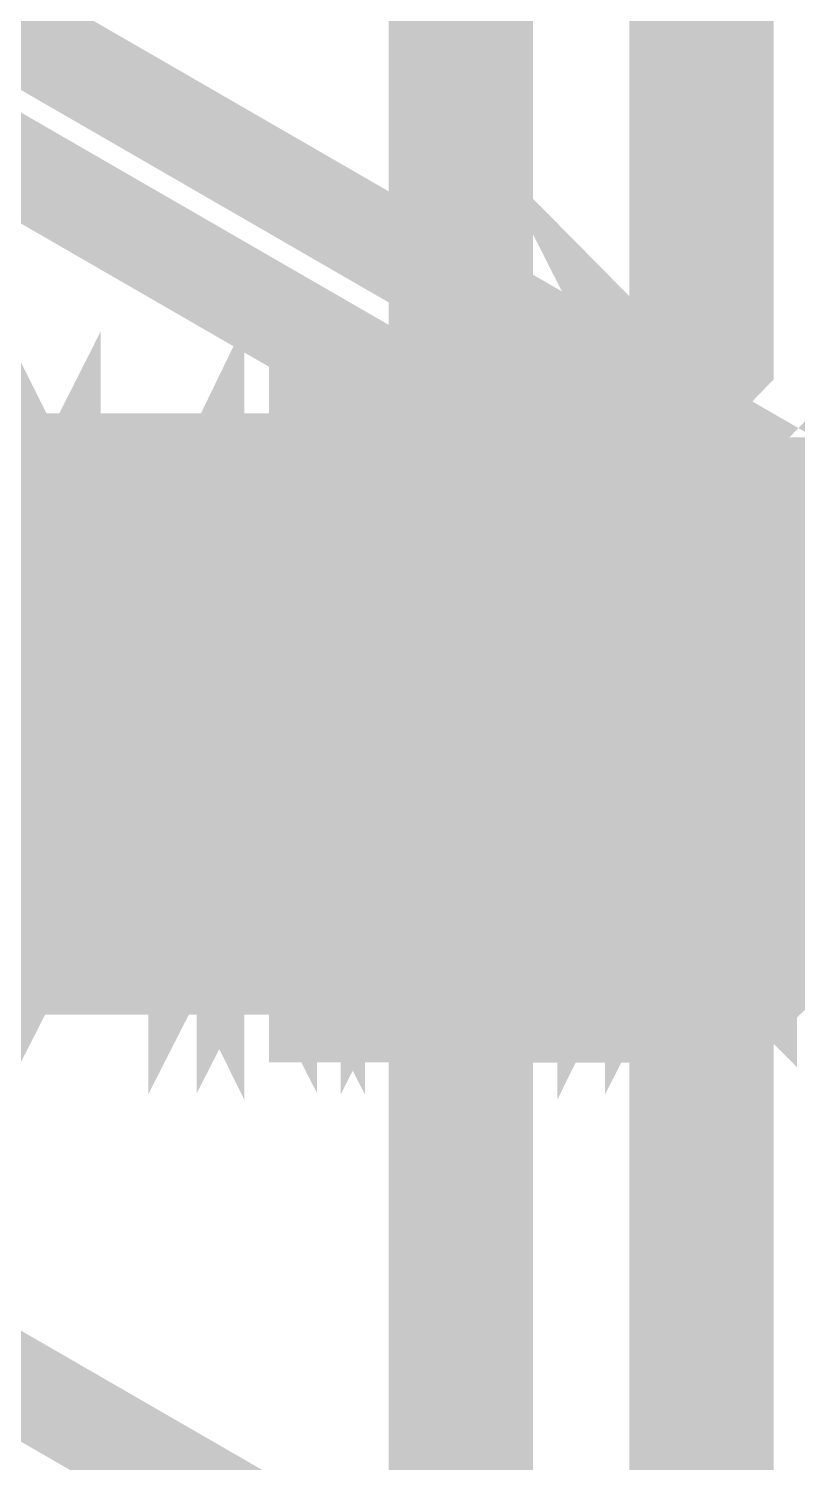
# Model space of a CAD drawing. Extents: x 0.1 to 11.6, y 0.3 to 16.2.
# Drawn here: x 7.45 to 7.5033, y 9.379 to 9.4783 of the extents above; entities that cross this region are included whole.
import ezdxf

# ---------------------------------------------------------------- set-up
doc = ezdxf.new("R2010")
doc.units = 0
doc.header["$MEASUREMENT"] = 0

msp = doc.modelspace()

# ---------------------------------------------------------------- linework, layer by layer
at = {"color": 0}
for points, const_width in [([(7.47999, 9.56168), (7.47999, 8.87999), (7.49669, 8.87999), (7.49669, 9.56168), (7.47999, 9.56168), (5.29497, 10.8233), (5.29497, 10.8217), (5.29335, 10.8217), (5.29335, 10.8184), (5.29167, 10.8167), (5.29167, 10.0333)], 0.01), ([(9.90169, 8.06168), (9.90001, 8.06332), (6.10335, 10.255)], 0.006667), ([(9.89665, 8.05664), (6.09831, 10.2483)], 0.006667), ([(6.06168, 10.185), (9.86003, 7.99333), (9.90001, 8.06332)], 0.006667), ([(7.49669, 9.44997), (7.49501, 9.45167), (7.49669, 9.44835), (7.49669, 9.44168)], 0.006667), ([(7.45665, 9.41835), (7.45503, 9.41835), (7.45503, 9.42165), (7.45665, 9.42665), (7.45665, 9.43164), (7.45665, 9.43668), (7.45665, 9.44), (7.45665, 9.44336), (7.45833, 9.44336), (7.45833, 9.44), (7.45833, 9.43668), (7.45833, 9.43164), (7.45833, 9.42665), (7.45833, 9.42165), (7.45833, 9.41835), (7.46001, 9.41835), (7.46001, 9.42165), (7.46001, 9.42665), (7.46001, 9.43164), (7.46001, 9.43668), (7.46001, 9.44), (7.46164, 9.44336), (7.46164, 9.44), (7.46164, 9.43668), (7.46164, 9.43164), (7.46332, 9.42665), (7.46332, 9.42165), (7.46332, 9.41835)], 0.006667), ([(7.49669, 9.42333), (7.49669, 9.42665), (7.49669, 9.43164), (7.49669, 9.43668), (7.49669, 9.44), (7.49669, 9.44336), (7.49501, 9.44336), (7.49501, 9.44), (7.49501, 9.43668), (7.49501, 9.43164), (7.49501, 9.42665), (7.49501, 9.42165), (7.49333, 9.41835), (7.49333, 9.42165), (7.49333, 9.42665), (7.49333, 9.43164), (7.49164, 9.43668), (7.49164, 9.44), (7.49164, 9.44336), (7.49164, 9.44), (7.49164, 9.43668), (7.49001, 9.43164), (7.49001, 9.42665), (7.49001, 9.42165), (7.49001, 9.41835), (7.49001, 9.42165), (7.48833, 9.42665), (7.48833, 9.43164), (7.48833, 9.43668), (7.48833, 9.44), (7.48833, 9.44336), (7.48665, 9.44336), (7.48665, 9.44), (7.48665, 9.43668), (7.48665, 9.43164), (7.48665, 9.42665), (7.48665, 9.42165), (7.48665, 9.41835), (7.48503, 9.41835), (7.48503, 9.42165), (7.48503, 9.42665), (7.48503, 9.43164), (7.48503, 9.43668), (7.48335, 9.44), (7.48335, 9.44336), (7.48335, 9.44), (7.48335, 9.43668), (7.48335, 9.43164), (7.48167, 9.42665), (7.48167, 9.42165), (7.48167, 9.41835), (7.48167, 9.42165), (7.48167, 9.42665), (7.47999, 9.43164), (7.47999, 9.43668), (7.47999, 9.44), (7.47999, 9.44336), (7.47835, 9.44), (7.47835, 9.43668), (7.47835, 9.43164), (7.47835, 9.42665), (7.47835, 9.42165), (7.47835, 9.41835), (7.47667, 9.41835), (7.47667, 9.42165), (7.47667, 9.42665), (7.47667, 9.43164), (7.47667, 9.43668), (7.47667, 9.44), (7.47499, 9.44336), (7.47499, 9.44), (7.47499, 9.43668), (7.47499, 9.43164), (7.47499, 9.42665), (7.47331, 9.42165), (7.47331, 9.41835), (7.47331, 9.42165), (7.47331, 9.42665), (7.47168, 9.43164), (7.47168, 9.43668), (7.47168, 9.44), (7.47168, 9.44336), (7.47168, 9.44168), (7.47168, 9.44), (7.47168, 9.43832)], 0.006667), ([(7.49333, 9.41835), (7.49164, 9.41835), (7.49164, 9.41997), (7.49164, 9.42165), (7.49164, 9.42665), (7.49164, 9.43164), (7.49164, 9.43668), (7.49164, 9.44), (7.49001, 9.44336), (7.49001, 9.44), (7.49001, 9.43668), (7.49001, 9.43164), (7.49001, 9.42665), (7.48833, 9.42165), (7.48833, 9.41835), (7.48833, 9.41997), (7.48833, 9.42165), (7.48833, 9.42665), (7.48665, 9.43164), (7.48665, 9.43668), (7.48665, 9.44), (7.48665, 9.44336)], 0.006667), ([(7.44667, 9.44336), (7.44835, 9.44), (7.44835, 9.43668), (7.44835, 9.43164), (7.44835, 9.42665), (7.44835, 9.42165), (7.44835, 9.41835), (7.44997, 9.41835), (7.44997, 9.42165), (7.44997, 9.42665), (7.44997, 9.43164), (7.44997, 9.43668), (7.44997, 9.44), (7.45167, 9.44336), (7.45167, 9.44), (7.45167, 9.43668), (7.45167, 9.43164), (7.45167, 9.42665), (7.45335, 9.42165), (7.45335, 9.41835), (7.45335, 9.42165), (7.45335, 9.42665), (7.45503, 9.43164), (7.45503, 9.43668), (7.45503, 9.44), (7.45503, 9.44336), (7.45503, 9.44), (7.45665, 9.43668), (7.45665, 9.43164), (7.45665, 9.42665), (7.45665, 9.42165), (7.45665, 9.41835), (7.45833, 9.41835), (7.45833, 9.42165), (7.45833, 9.42665), (7.45833, 9.43164), (7.45833, 9.43668), (7.45833, 9.44), (7.45833, 9.44336), (7.46001, 9.44336), (7.46001, 9.44), (7.46001, 9.43668), (7.46001, 9.43164), (7.46001, 9.42665), (7.46001, 9.42165), (7.46164, 9.41835), (7.46164, 9.42165), (7.46164, 9.42665), (7.46164, 9.43164), (7.46332, 9.43668), (7.46332, 9.44), (7.46332, 9.44336), (7.46332, 9.44), (7.46332, 9.43668), (7.465, 9.43164), (7.465, 9.42665), (7.465, 9.42165), (7.465, 9.41835), (7.46669, 9.42165), (7.46669, 9.42665), (7.46669, 9.43164), (7.46669, 9.43668), (7.46669, 9.44), (7.46669, 9.44336), (7.46832, 9.44336), (7.46832, 9.44), (7.46832, 9.43668), (7.46832, 9.43164), (7.46832, 9.42665), (7.46832, 9.42165), (7.47, 9.41835), (7.47, 9.42165), (7.47, 9.42665), (7.47, 9.43164), (7.47, 9.43668), (7.47168, 9.44), (7.47168, 9.44336)], 0.006667), ([(7.49669, 9.43832), (7.49669, 9.44), (7.49669, 9.44336), (7.49669, 9.44168), (7.49669, 9.44), (7.49669, 9.43668), (7.49501, 9.43164), (7.49501, 9.42665), (7.49501, 9.42165), (7.49501, 9.41835), (7.49333, 9.42165), (7.49333, 9.42665), (7.49333, 9.43164), (7.49333, 9.43668), (7.49333, 9.44), (7.49333, 9.44336), (7.49164, 9.44336), (7.49164, 9.44168), (7.49164, 9.44), (7.49164, 9.43668), (7.49164, 9.43164), (7.49164, 9.42665), (7.49164, 9.42165), (7.49001, 9.41835), (7.49001, 9.42165), (7.49001, 9.42665), (7.49001, 9.43164), (7.49001, 9.43668), (7.48833, 9.44), (7.48833, 9.44336), (7.48833, 9.44168), (7.48833, 9.44), (7.48833, 9.43668), (7.48665, 9.43164), (7.48665, 9.42665), (7.48665, 9.42165), (7.48665, 9.41835), (7.48665, 9.42165), (7.48503, 9.42665), (7.48503, 9.43164), (7.48503, 9.43668), (7.48503, 9.44), (7.48503, 9.44336), (7.48335, 9.44168), (7.48335, 9.44), (7.48335, 9.43668), (7.48335, 9.43164), (7.48335, 9.42665), (7.48335, 9.42165), (7.48335, 9.41835), (7.48167, 9.41835), (7.48167, 9.42165), (7.48167, 9.42665), (7.48167, 9.43164), (7.48167, 9.43668), (7.48167, 9.44), (7.47999, 9.44336), (7.47999, 9.44168), (7.47999, 9.44), (7.47999, 9.43668), (7.47999, 9.43164), (7.47835, 9.42665), (7.47835, 9.42165), (7.47835, 9.41835), (7.47835, 9.42165), (7.47835, 9.42665), (7.47667, 9.43164), (7.47667, 9.43668), (7.47667, 9.44), (7.47667, 9.44336), (7.47667, 9.44168), (7.47499, 9.44), (7.47499, 9.43668), (7.47499, 9.43164), (7.47499, 9.42665), (7.47499, 9.42165), (7.47499, 9.41835), (7.47331, 9.41835), (7.47331, 9.42165), (7.47331, 9.42665), (7.47331, 9.43164), (7.47331, 9.43668), (7.47331, 9.44), (7.47331, 9.44336), (7.47168, 9.44336), (7.47168, 9.44168), (7.47168, 9.44), (7.47168, 9.43668), (7.47168, 9.43164), (7.47168, 9.42665), (7.47, 9.42165), (7.47, 9.41835), (7.47, 9.42165), (7.47, 9.42665), (7.47, 9.43164), (7.46832, 9.43668), (7.46832, 9.44), (7.46832, 9.44336), (7.46832, 9.44168), (7.46832, 9.44), (7.46669, 9.43668), (7.46669, 9.43164), (7.46669, 9.42665), (7.46669, 9.42165), (7.46669, 9.41835), (7.465, 9.42165), (7.465, 9.42665), (7.465, 9.43164), (7.465, 9.43668), (7.465, 9.44), (7.465, 9.44336), (7.46332, 9.44336), (7.46332, 9.44168), (7.46332, 9.44), (7.46332, 9.43668), (7.46332, 9.43164), (7.46332, 9.42665), (7.46332, 9.42165), (7.46164, 9.41835), (7.46164, 9.42165), (7.46164, 9.42665), (7.46164, 9.43164), (7.46164, 9.43668), (7.46001, 9.44), (7.46001, 9.44336), (7.46001, 9.44168), (7.46001, 9.44), (7.46001, 9.43668), (7.45833, 9.43164), (7.45833, 9.42665), (7.45833, 9.42165), (7.45833, 9.41835), (7.45833, 9.42165), (7.45665, 9.42665), (7.45665, 9.43164), (7.45665, 9.43668), (7.45665, 9.44), (7.45665, 9.44336), (7.45503, 9.44168), (7.45503, 9.44), (7.45503, 9.43668), (7.45503, 9.43164), (7.45503, 9.42665), (7.45503, 9.42165), (7.45503, 9.41835), (7.45335, 9.41835), (7.45335, 9.42165), (7.45335, 9.42665), (7.45335, 9.43164), (7.45335, 9.43668), (7.45335, 9.44), (7.45167, 9.44336), (7.45167, 9.44168), (7.45167, 9.44), (7.45167, 9.43668), (7.45167, 9.43164), (7.44997, 9.42665), (7.44997, 9.42165), (7.44997, 9.41835), (7.44997, 9.42165), (7.44997, 9.42665), (7.44835, 9.43164), (7.44835, 9.43668), (7.44835, 9.44), (7.44835, 9.44336), (7.44835, 9.44168), (7.44667, 9.44)], 0.006667), ([(7.47331, 9.44336), (7.47331, 9.44), (7.47331, 9.43668), (7.47331, 9.43164), (7.47331, 9.42665), (7.47331, 9.42165), (7.47331, 9.41835), (7.47168, 9.41835), (7.47168, 9.41997), (7.47168, 9.42165), (7.47168, 9.42665), (7.47168, 9.43164), (7.47168, 9.43668), (7.47, 9.44), (7.47, 9.44336), (7.47, 9.44), (7.47, 9.43668), (7.47, 9.43164), (7.46832, 9.42665), (7.46832, 9.42165), (7.46832, 9.41835), (7.46832, 9.41997), (7.46832, 9.42165), (7.46669, 9.42665), (7.46669, 9.43164), (7.46669, 9.43668), (7.46669, 9.44), (7.46669, 9.44336), (7.465, 9.44), (7.465, 9.43668), (7.465, 9.43164), (7.465, 9.42665), (7.465, 9.42165), (7.465, 9.41835), (7.46332, 9.41835), (7.46332, 9.41997), (7.46332, 9.42165), (7.46332, 9.42665), (7.46332, 9.43164), (7.46332, 9.43668), (7.46332, 9.44), (7.46164, 9.44336)], 0.006667), ([(7.47999, 9.45167), (7.47331, 9.45167), (7.47168, 9.44997), (7.47168, 9.44336), (7.47168, 9.44499), (7.47168, 9.44667), (7.47168, 9.44835), (7.47168, 9.44997), (7.47168, 9.45167), (7.47331, 9.45167)], 0.01), ([(7.49001, 9.44336), (7.49001, 9.44), (7.49001, 9.43668), (7.49001, 9.43164), (7.49164, 9.42665), (7.49164, 9.42165), (7.49164, 9.41835), (7.49164, 9.42165), (7.49164, 9.42665), (7.49333, 9.43164), (7.49333, 9.43668), (7.49333, 9.44), (7.49333, 9.44336), (7.49501, 9.44), (7.49501, 9.43668), (7.49501, 9.43164), (7.49501, 9.42665), (7.49501, 9.42165), (7.49501, 9.41835)], 0.006667), ([(7.49669, 9.41835), (7.49669, 9.41997), (7.49669, 9.42165), (7.49669, 9.42665), (7.49501, 9.43164), (7.49501, 9.43668), (7.49501, 9.44), (7.49501, 9.44336), (7.49333, 9.44), (7.49333, 9.43668), (7.49333, 9.43164), (7.49333, 9.42665), (7.49333, 9.42165), (7.49333, 9.41835)], 0.006667), ([(7.48167, 9.45167), (7.49501, 9.45167)], 0.006667), ([(7.50331, 9.44499), (7.50331, 9.44336), (7.50168, 9.44168), (7.50168, 9.44336), (7.5, 9.44499), (7.49832, 9.44499), (7.5, 9.44336), (7.5, 9.44168), (7.5, 9.43668), (7.5, 9.43164), (7.5, 9.42665), (7.5, 9.42333), (7.50168, 9.41997), (7.50168, 9.41835), (7.50168, 9.41997), (7.50168, 9.42333), (7.50168, 9.42665), (7.50168, 9.43164), (7.50168, 9.43668), (7.5, 9.44168), (7.5, 9.44336), (7.5, 9.44499)], 0.01), ([(7.49832, 9.44499), (7.49832, 9.44336), (7.49669, 9.44168), (7.49669, 9.44336)], 0.01), ([(7.51167, 9.44499), (7.50999, 9.44336), (7.50999, 9.44168), (7.50836, 9.44336), (7.50836, 9.44499), (7.50667, 9.44499), (7.50667, 9.44336), (7.50667, 9.44168), (7.50836, 9.43668), (7.50836, 9.43164), (7.50836, 9.42665), (7.50836, 9.42333), (7.50836, 9.41997), (7.50999, 9.41835), (7.50999, 9.41997), (7.50999, 9.42333), (7.50999, 9.42665), (7.50836, 9.43164), (7.50836, 9.43668), (7.50836, 9.44168), (7.50836, 9.44336), (7.50836, 9.44499)], 0.01), ([(7.47168, 9.44997), (7.47331, 9.44997)], 0.006667), ([(7.49501, 9.44997), (7.47331, 9.44997), (7.47168, 9.44499), (7.47168, 9.44)], 0.006667), ([(7.49669, 9.44997), (7.49501, 9.44997)], 0.006667), ([(7.49501, 9.44997), (7.49669, 9.44499), (7.49669, 9.44)], 0.006667), ([(7.47168, 9.44667), (7.40001, 9.44667), (7.39833, 9.44667), (7.39665, 9.44667), (7.33333, 9.44667), (7.33333, 9.44499), (7.33333, 9.44336), (7.33333, 9.44168), (7.33333, 9.43832), (7.33333, 9.435), (7.33333, 9.43332), (7.39665, 9.43332)], 0.01), ([(7.48167, 9.44667), (7.47168, 9.44667)], 0.006667), ([(7.50667, 9.44499), (7.50499, 9.44336), (7.50499, 9.44168), (7.50499, 9.44336), (7.50499, 9.44499), (7.50331, 9.44499), (7.50331, 9.44336), (7.50499, 9.44168), (7.50499, 9.43668), (7.50499, 9.43164), (7.50499, 9.42665), (7.50499, 9.42333), (7.50499, 9.41997), (7.50499, 9.41835), (7.50499, 9.41997), (7.50499, 9.42333), (7.50499, 9.42665), (7.50499, 9.43164), (7.50499, 9.43668), (7.50499, 9.44168), (7.50499, 9.44336), (7.50499, 9.44499)], 0.01), ([(7.48167, 9.44499), (7.40001, 9.44499)], 0.006667), ([(7.47331, 9.41336), (7.47168, 9.41336), (7.47168, 9.41499), (7.47168, 9.41667), (7.47168, 9.41835), (7.47168, 9.42165), (7.47168, 9.42333), (7.47168, 9.42503), (7.47168, 9.42833), (7.47168, 9.43001), (7.47168, 9.43332), (7.47168, 9.435), (7.47168, 9.43832), (7.47168, 9.44), (7.47168, 9.44336), (7.47168, 9.44), (7.47331, 9.43332)], 0.01), ([(7.49669, 9.44499), (7.48167, 9.44499)], 0.006667), ([(7.44835, 9.41835), (7.44667, 9.41835), (7.44835, 9.42165), (7.44835, 9.42665), (7.44835, 9.43164), (7.44835, 9.43668), (7.44835, 9.44), (7.44835, 9.44336), (7.44997, 9.44336), (7.44997, 9.44), (7.44997, 9.43668), (7.44997, 9.43164), (7.44997, 9.42665), (7.44997, 9.42165), (7.45167, 9.41835)], 0.006667), ([(7.44997, 9.44336), (7.44997, 9.44), (7.44997, 9.43668), (7.44835, 9.43164), (7.44835, 9.42665), (7.44835, 9.42165), (7.44835, 9.41835), (7.44835, 9.41997), (7.44667, 9.42165)], 0.006667), ([(7.44835, 9.44336), (7.44667, 9.44336)], 0.006667), ([(7.44835, 9.44336), (7.44835, 9.44168), (7.44667, 9.44)], 0.006667), ([(7.44997, 9.44), (7.44835, 9.44168), (7.44835, 9.44336)], 0.006667), ([(7.44997, 9.44336), (7.44835, 9.44336)], 0.006667), ([(7.45335, 9.44336), (7.45335, 9.44), (7.45335, 9.43668), (7.45335, 9.43164), (7.45335, 9.42665), (7.45335, 9.42165), (7.45167, 9.41835), (7.45167, 9.41997), (7.45167, 9.42165), (7.45167, 9.42665), (7.45167, 9.43164), (7.44997, 9.43668), (7.44997, 9.44), (7.44997, 9.44336)], 0.006667), ([(7.45167, 9.44336), (7.44997, 9.44168), (7.44997, 9.44)], 0.006667), ([(7.45167, 9.44), (7.44997, 9.44168), (7.44997, 9.44336)], 0.006667), ([(7.45167, 9.41835), (7.45167, 9.42165), (7.45167, 9.42665), (7.45167, 9.43164), (7.45167, 9.43668), (7.45335, 9.44), (7.45335, 9.44336)], 0.006667), ([(7.45335, 9.44), (7.45335, 9.44168), (7.45167, 9.44336)], 0.006667), ([(7.45167, 9.44336), (7.45335, 9.44336)], 0.006667), ([(7.45335, 9.44336), (7.45167, 9.44168), (7.45167, 9.44)], 0.006667), ([(7.45833, 9.44336), (7.45833, 9.44), (7.45665, 9.43668), (7.45665, 9.43164), (7.45665, 9.42665), (7.45665, 9.42165), (7.45665, 9.41835), (7.45503, 9.41997), (7.45503, 9.42165), (7.45503, 9.42665), (7.45503, 9.43164), (7.45503, 9.43668), (7.45503, 9.44), (7.45503, 9.44336), (7.45335, 9.44336)], 0.006667), ([(7.45335, 9.44336), (7.45335, 9.44), (7.45335, 9.43668), (7.45503, 9.43164), (7.45503, 9.42665), (7.45503, 9.42165), (7.45503, 9.41835)], 0.006667), ([(7.45503, 9.44336), (7.45503, 9.44168), (7.45335, 9.44)], 0.006667), ([(7.45335, 9.44336), (7.45503, 9.44336)], 0.006667), ([(7.45503, 9.44), (7.45503, 9.44168), (7.45335, 9.44336)], 0.006667), ([(7.45665, 9.44336), (7.45503, 9.44336)], 0.006667), ([(7.45665, 9.44336), (7.45665, 9.44168), (7.45503, 9.44)], 0.006667), ([(7.45833, 9.44), (7.45665, 9.44168), (7.45665, 9.44336)], 0.006667), ([(7.45833, 9.44336), (7.45665, 9.44336)], 0.006667), ([(7.46001, 9.41835), (7.46001, 9.41997), (7.46001, 9.42165), (7.46001, 9.42665), (7.45833, 9.43164), (7.45833, 9.43668), (7.45833, 9.44), (7.45833, 9.44336)], 0.006667), ([(7.46001, 9.44336), (7.45833, 9.44168), (7.45833, 9.44)], 0.006667), ([(7.46001, 9.44), (7.45833, 9.44168), (7.45833, 9.44336)], 0.006667), ([(7.46164, 9.44336), (7.46164, 9.44), (7.46164, 9.43668), (7.46164, 9.43164), (7.46164, 9.42665), (7.46001, 9.42165), (7.46001, 9.41835)], 0.006667), ([(7.46164, 9.44), (7.46164, 9.44168), (7.46001, 9.44336)], 0.006667), ([(7.46001, 9.44336), (7.46164, 9.44336)], 0.006667), ([(7.46164, 9.44336), (7.46001, 9.44168), (7.46001, 9.44)], 0.006667), ([(7.46332, 9.44336), (7.46164, 9.44168), (7.46164, 9.44)], 0.006667), ([(7.46164, 9.44336), (7.46332, 9.44336)], 0.006667), ([(7.46332, 9.44), (7.46332, 9.44168), (7.46164, 9.44336)], 0.006667), ([(7.465, 9.41835), (7.46332, 9.41835), (7.46332, 9.42165), (7.46332, 9.42665), (7.465, 9.43164), (7.465, 9.43668), (7.465, 9.44), (7.465, 9.44336)], 0.006667), ([(7.46332, 9.44336), (7.465, 9.44336)], 0.006667), ([(7.465, 9.44336), (7.465, 9.44168), (7.46332, 9.44)], 0.006667), ([(7.465, 9.44336), (7.46669, 9.44), (7.46669, 9.43668), (7.46669, 9.43164), (7.46669, 9.42665), (7.46669, 9.42165), (7.46669, 9.41835)], 0.006667), ([(7.46669, 9.44336), (7.46669, 9.44168), (7.465, 9.44)], 0.006667), ([(7.46669, 9.44), (7.465, 9.44168), (7.465, 9.44336)], 0.006667), ([(7.46669, 9.44336), (7.465, 9.44336)], 0.006667), ([(7.46832, 9.41835), (7.46669, 9.41835), (7.46832, 9.41835), (7.46832, 9.42165), (7.46832, 9.42665), (7.46832, 9.43164), (7.46832, 9.43668), (7.46832, 9.44), (7.47, 9.44336)], 0.006667), ([(7.46832, 9.44336), (7.46669, 9.44336)], 0.006667), ([(7.46832, 9.44), (7.46669, 9.44168), (7.46669, 9.44336)], 0.006667), ([(7.47, 9.44), (7.46832, 9.44168), (7.46832, 9.44336)], 0.006667), ([(7.47, 9.44336), (7.46832, 9.44168), (7.46832, 9.44)], 0.006667), ([(7.47, 9.44336), (7.47, 9.44), (7.47, 9.43668), (7.47, 9.43164), (7.47, 9.42665), (7.47168, 9.42165), (7.47168, 9.41835)], 0.006667), ([(7.47168, 9.44336), (7.47, 9.44168), (7.47, 9.44)], 0.006667), ([(7.47, 9.44336), (7.47168, 9.44336)], 0.006667), ([(7.47168, 9.44), (7.47168, 9.44168), (7.47, 9.44336)], 0.006667), ([(7.47168, 9.44336), (7.47331, 9.44168), (7.47331, 9.44), (7.47331, 9.43668), (7.47331, 9.435), (7.47331, 9.43332), (7.47331, 9.43001), (7.47331, 9.42833), (7.47331, 9.42503), (7.47331, 9.42333), (7.47331, 9.42165), (7.47331, 9.41997)], 0.006667), ([(7.47168, 9.44336), (7.47331, 9.44168), (7.47331, 9.44), (7.47331, 9.43832), (7.47331, 9.43668), (7.47331, 9.43332), (7.47331, 9.43164), (7.47331, 9.42833), (7.47331, 9.42665), (7.47331, 9.42503), (7.47331, 9.42333), (7.47331, 9.42165), (7.47331, 9.41997)], 0.006667), ([(7.47331, 9.41997), (7.47168, 9.41835), (7.47168, 9.42165), (7.47168, 9.42665), (7.47168, 9.43164), (7.47331, 9.43668), (7.47331, 9.44), (7.47331, 9.44336), (7.47331, 9.44), (7.47499, 9.43668), (7.47499, 9.43164), (7.47499, 9.42665), (7.47499, 9.42165), (7.47499, 9.41835), (7.47667, 9.42165), (7.47667, 9.42665), (7.47667, 9.43164), (7.47667, 9.43668), (7.47667, 9.44), (7.47667, 9.44336)], 0.006667), ([(7.47168, 9.44336), (7.47331, 9.44336)], 0.006667), ([(7.47331, 9.44), (7.47331, 9.44168), (7.47168, 9.44336)], 0.006667), ([(7.47168, 9.44336), (7.47331, 9.44336)], 0.006667), ([(7.47331, 9.44336), (7.47331, 9.44168), (7.47168, 9.44)], 0.006667), ([(7.47499, 9.44336), (7.47499, 9.44168), (7.47331, 9.44)], 0.006667), ([(7.47499, 9.44336), (7.47331, 9.44336)], 0.006667), ([(7.48167, 9.44336), (7.48167, 9.44), (7.48167, 9.43668), (7.48167, 9.43164), (7.48167, 9.42665), (7.48167, 9.42165), (7.47999, 9.41835), (7.47999, 9.41997), (7.47999, 9.42165), (7.47999, 9.42665), (7.47999, 9.43164), (7.47835, 9.43668), (7.47835, 9.44), (7.47835, 9.44336), (7.47835, 9.44), (7.47835, 9.43668), (7.47667, 9.43164), (7.47667, 9.42665), (7.47667, 9.42165), (7.47667, 9.41835), (7.47667, 9.41997), (7.47499, 9.42165), (7.47499, 9.42665), (7.47499, 9.43164), (7.47499, 9.43668), (7.47499, 9.44), (7.47499, 9.44336)], 0.006667), ([(7.47667, 9.44336), (7.47499, 9.44336)], 0.006667), ([(7.47667, 9.44336), (7.47667, 9.44168), (7.47499, 9.44)], 0.006667), ([(7.47667, 9.44), (7.47499, 9.44168), (7.47499, 9.44336)], 0.006667), ([(7.47667, 9.44336), (7.47835, 9.44336), (7.47835, 9.44), (7.47835, 9.43668), (7.47835, 9.43164), (7.47835, 9.42665), (7.47835, 9.42165), (7.47999, 9.41835), (7.47999, 9.42165), (7.47999, 9.42665), (7.47999, 9.43164), (7.48167, 9.43668), (7.48167, 9.44), (7.48167, 9.44336)], 0.006667), ([(7.47835, 9.44), (7.47667, 9.44168), (7.47667, 9.44336)], 0.006667), ([(7.47999, 9.44336), (7.47835, 9.44168), (7.47835, 9.44)], 0.006667), ([(7.47835, 9.44336), (7.47999, 9.44336)], 0.006667), ([(7.47999, 9.44), (7.47835, 9.44168), (7.47835, 9.44336)], 0.006667), ([(7.48167, 9.44), (7.48167, 9.44168), (7.47999, 9.44336)], 0.006667), ([(7.47999, 9.44336), (7.48167, 9.44336)], 0.006667), ([(7.48167, 9.44336), (7.47999, 9.44168), (7.47999, 9.44)], 0.006667), ([(7.48665, 9.44336), (7.48665, 9.44), (7.48503, 9.43668), (7.48503, 9.43164), (7.48503, 9.42665), (7.48503, 9.42165), (7.48503, 9.41835), (7.48335, 9.41997), (7.48335, 9.42165), (7.48335, 9.42665), (7.48335, 9.43164), (7.48335, 9.43668), (7.48335, 9.44), (7.48335, 9.44336), (7.48167, 9.44336)], 0.006667), ([(7.48167, 9.44336), (7.48167, 9.44), (7.48167, 9.43668), (7.48335, 9.43164), (7.48335, 9.42665), (7.48335, 9.42165), (7.48335, 9.41835)], 0.006667), ([(7.48335, 9.44336), (7.48335, 9.44168), (7.48167, 9.44)], 0.006667), ([(7.48167, 9.44336), (7.48335, 9.44336)], 0.006667), ([(7.48335, 9.44), (7.48335, 9.44168), (7.48167, 9.44336)], 0.006667), ([(7.48503, 9.41835), (7.48335, 9.41835), (7.48335, 9.42165), (7.48503, 9.42665), (7.48503, 9.43164), (7.48503, 9.43668), (7.48503, 9.44), (7.48503, 9.44336)], 0.006667), ([(7.48503, 9.44336), (7.48335, 9.44336)], 0.006667), ([(7.48503, 9.44336), (7.48503, 9.44168), (7.48335, 9.44)], 0.006667), ([(7.48503, 9.44336), (7.48665, 9.44336), (7.48665, 9.44), (7.48665, 9.43668), (7.48665, 9.43164), (7.48665, 9.42665), (7.48665, 9.42165), (7.48665, 9.41835), (7.48833, 9.41835), (7.48833, 9.42165), (7.48833, 9.42665), (7.48833, 9.43164), (7.48833, 9.43668), (7.49001, 9.44), (7.49001, 9.44336)], 0.006667), ([(7.48665, 9.44), (7.48503, 9.44168), (7.48503, 9.44336)], 0.006667), ([(7.48665, 9.44336), (7.48503, 9.44336)], 0.006667), ([(7.48833, 9.44336), (7.48665, 9.44168), (7.48665, 9.44)], 0.006667), ([(7.48833, 9.44), (7.48665, 9.44168), (7.48665, 9.44336)], 0.006667), ([(7.49001, 9.44), (7.49001, 9.44168), (7.48833, 9.44336)], 0.006667), ([(7.48833, 9.44336), (7.49001, 9.44336)], 0.006667), ([(7.49001, 9.44336), (7.48833, 9.44168), (7.48833, 9.44)], 0.006667), ([(7.49164, 9.44336), (7.49164, 9.44168), (7.49001, 9.44)], 0.006667), ([(7.49001, 9.44336), (7.49164, 9.44336)], 0.006667), ([(7.49164, 9.44), (7.49164, 9.44168), (7.49001, 9.44336)], 0.006667), ([(7.49333, 9.44336), (7.49164, 9.44336)], 0.006667), ([(7.49333, 9.44336), (7.49333, 9.44168), (7.49164, 9.44)], 0.006667), ([(7.49501, 9.44336), (7.49501, 9.44168), (7.49333, 9.44)], 0.006667), ([(7.49501, 9.44), (7.49333, 9.44168), (7.49333, 9.44336)], 0.006667), ([(7.49501, 9.44336), (7.49333, 9.44336)], 0.006667), ([(7.49669, 9.41835), (7.49501, 9.41835), (7.49669, 9.41835), (7.49669, 9.42165), (7.49669, 9.42665), (7.49669, 9.43164), (7.49669, 9.43668), (7.49669, 9.44), (7.49832, 9.44336)], 0.006667), ([(7.49669, 9.44336), (7.49501, 9.44336)], 0.006667), ([(7.49669, 9.44), (7.49501, 9.44168), (7.49501, 9.44336)], 0.006667), ([(7.5, 9.42165), (7.5, 9.42333), (7.49832, 9.42503), (7.49832, 9.42665), (7.49832, 9.43164), (7.49832, 9.435), (7.49832, 9.43832), (7.49669, 9.44), (7.49669, 9.44168)], 0.01), ([(7.49669, 9.41835), (7.49669, 9.41997), (7.49669, 9.42165), (7.49669, 9.42503), (7.49669, 9.42665), (7.49669, 9.43001), (7.49669, 9.43332), (7.49669, 9.435), (7.49669, 9.43832), (7.49669, 9.44), (7.49669, 9.44168), (7.49669, 9.44336)], 0.006667), ([(7.49832, 9.44336), (7.49832, 9.44), (7.49832, 9.43668), (7.49832, 9.43164), (7.49669, 9.42665), (7.49669, 9.42165), (7.49669, 9.41835)], 0.006667), ([(7.49669, 9.44336), (7.49669, 9.44168)], 0.006667), ([(7.49669, 9.44336), (7.49669, 9.44168)], 0.006667), ([(7.49669, 9.44336), (7.49832, 9.44336)], 0.006667), ([(7.49832, 9.44336), (7.49669, 9.44168), (7.49669, 9.44)], 0.006667), ([(7.49832, 9.41835), (7.49832, 9.42165), (7.49832, 9.42665), (7.49832, 9.43164), (7.49832, 9.43668), (7.5, 9.44), (7.5, 9.44336)], 0.006667), ([(7.5, 9.44336), (7.5, 9.44168), (7.5, 9.44), (7.5, 9.43668), (7.5, 9.43164), (7.5, 9.42665), (7.49832, 9.42165), (7.49832, 9.41835)], 0.006667), ([(7.50168, 9.44336), (7.50168, 9.44), (7.50168, 9.43668), (7.50168, 9.43164), (7.50168, 9.42665), (7.50168, 9.42165), (7.50168, 9.41835), (7.5, 9.41835), (7.5, 9.41997), (7.5, 9.42165), (7.5, 9.42665), (7.5, 9.43164), (7.5, 9.43668), (7.49832, 9.44), (7.49832, 9.44336)], 0.006667), ([(7.49832, 9.44336), (7.49832, 9.44), (7.49832, 9.43668), (7.49832, 9.43164), (7.49832, 9.42665), (7.5, 9.42165), (7.5, 9.41835)], 0.006667), ([(7.49832, 9.44336), (7.5, 9.44336)], 0.006667), ([(7.5, 9.44), (7.5, 9.44168), (7.49832, 9.44336)], 0.006667), ([(7.5, 9.41835), (7.5, 9.42165), (7.5, 9.42665), (7.50168, 9.43164), (7.50168, 9.43668), (7.50168, 9.44), (7.50168, 9.44336), (7.50168, 9.44), (7.50331, 9.43668), (7.50331, 9.43164), (7.50331, 9.42665), (7.50331, 9.42165), (7.50331, 9.41835)], 0.006667), ([(7.50168, 9.44336), (7.50168, 9.44168), (7.5, 9.44)], 0.006667), ([(7.50168, 9.44168), (7.50168, 9.44), (7.50168, 9.43832), (7.50331, 9.435), (7.50331, 9.43164), (7.50331, 9.42665), (7.50331, 9.42503), (7.50331, 9.42333), (7.50331, 9.42165), (7.50499, 9.41997), (7.50499, 9.41835), (7.50667, 9.41997), (7.50667, 9.42165), (7.50836, 9.41997), (7.50836, 9.41835)], 0.01), ([(7.50499, 9.41835), (7.50331, 9.41835), (7.50499, 9.42165), (7.50499, 9.42665), (7.50499, 9.43164), (7.50499, 9.43668), (7.50499, 9.44), (7.50499, 9.44336)], 0.006667), ([(7.50168, 9.41835), (7.50168, 9.42165), (7.50331, 9.42665), (7.50331, 9.43164), (7.50331, 9.43668), (7.50331, 9.44), (7.50331, 9.44336)], 0.006667), ([(7.50331, 9.44336), (7.50168, 9.44336)], 0.006667), ([(7.50499, 9.44336), (7.50499, 9.44168), (7.50499, 9.44), (7.50331, 9.43668), (7.50331, 9.43164), (7.50331, 9.42665), (7.50331, 9.42165), (7.50331, 9.41835)], 0.006667), ([(7.50836, 9.41835), (7.50836, 9.41997), (7.50836, 9.42165), (7.50836, 9.42665), (7.50836, 9.43164), (7.50667, 9.43668), (7.50667, 9.44), (7.50667, 9.44336), (7.50667, 9.44), (7.50667, 9.43668), (7.50499, 9.43164), (7.50499, 9.42665), (7.50499, 9.42165), (7.50499, 9.41835), (7.50499, 9.41997), (7.50499, 9.42165), (7.50331, 9.42665), (7.50331, 9.43164), (7.50331, 9.43668), (7.50331, 9.44), (7.50331, 9.44336)], 0.006667), ([(7.50499, 9.44), (7.50331, 9.44168), (7.50331, 9.44336)], 0.006667), ([(7.50667, 9.42165), (7.50667, 9.42333), (7.50667, 9.42503), (7.50667, 9.42665), (7.50667, 9.43164), (7.50667, 9.435), (7.50499, 9.43832), (7.50499, 9.44), (7.50499, 9.44168)], 0.01), ([(7.50499, 9.44336), (7.50667, 9.44336), (7.50667, 9.44), (7.50667, 9.43668), (7.50667, 9.43164), (7.50667, 9.42665), (7.50667, 9.42165), (7.50836, 9.41835)], 0.006667), ([(7.50499, 9.44336), (7.50499, 9.44168), (7.50499, 9.44)], 0.006667), ([(7.49669, 9.44168), (7.47331, 9.44168)], 0.006667), ([(7.47331, 9.44168), (7.47499, 9.44168)], 0.006667), ([(7.49669, 9.44168), (7.49669, 9.44), (7.49501, 9.43332)], 0.006667), ([(7.49669, 9.43668), (7.49669, 9.44), (7.49669, 9.44168)], 0.006667), ([(7.49669, 9.41835), (7.49669, 9.41997), (7.49669, 9.42165), (7.49669, 9.42333), (7.49669, 9.42503), (7.49669, 9.42665), (7.49669, 9.42833), (7.49669, 9.43164), (7.49669, 9.43332), (7.49669, 9.43668), (7.49669, 9.43832), (7.49669, 9.44), (7.49669, 9.44168)], 0.006667), ([(7.49832, 9.44168), (7.49832, 9.44)], 0.006667), ([(7.50168, 9.44168), (7.50168, 9.44)], 0.006667), ([(7.44997, 9.44), (7.44835, 9.43832), (7.44835, 9.435), (7.44835, 9.43164), (7.44835, 9.42665), (7.44835, 9.42333), (7.44835, 9.42165), (7.44667, 9.42165)], 0.006667), ([(7.44997, 9.42165), (7.44835, 9.42333), (7.44835, 9.42665), (7.44835, 9.43164), (7.44835, 9.435), (7.44835, 9.43832), (7.44835, 9.44), (7.44667, 9.44)], 0.006667), ([(7.45167, 9.42165), (7.45167, 9.42333), (7.45167, 9.42665), (7.44997, 9.43164), (7.44997, 9.435), (7.44997, 9.43832), (7.44997, 9.44)], 0.006667), ([(7.44997, 9.44), (7.45167, 9.44)], 0.006667), ([(7.45167, 9.44), (7.45167, 9.43832), (7.45167, 9.435), (7.44997, 9.43164), (7.44997, 9.42665), (7.44997, 9.42333), (7.44997, 9.42165)], 0.006667), ([(7.45335, 9.44), (7.45335, 9.43832), (7.45335, 9.435), (7.45335, 9.43164), (7.45167, 9.42665), (7.45167, 9.42333), (7.45167, 9.42165)], 0.006667), ([(7.45335, 9.42165), (7.45335, 9.42333), (7.45335, 9.42665), (7.45335, 9.43164), (7.45167, 9.435), (7.45167, 9.43832), (7.45167, 9.44)], 0.006667), ([(7.45503, 9.42165), (7.45503, 9.42333), (7.45503, 9.42665), (7.45503, 9.43164), (7.45503, 9.435), (7.45335, 9.43832), (7.45335, 9.44)], 0.006667), ([(7.45335, 9.44), (7.45503, 9.44)], 0.006667), ([(7.45503, 9.44), (7.45503, 9.43832), (7.45503, 9.435), (7.45503, 9.43164), (7.45503, 9.42665), (7.45335, 9.42333), (7.45335, 9.42165)], 0.006667), ([(7.45665, 9.44), (7.45665, 9.43832), (7.45665, 9.435), (7.45665, 9.43164), (7.45665, 9.42665), (7.45665, 9.42333), (7.45665, 9.42165), (7.45503, 9.42165)], 0.006667), ([(7.45833, 9.42165), (7.45665, 9.42165), (7.45665, 9.42333), (7.45665, 9.42665), (7.45665, 9.43164), (7.45665, 9.435), (7.45665, 9.43832), (7.45665, 9.44), (7.45503, 9.44)], 0.006667), ([(7.46001, 9.42165), (7.46001, 9.42333), (7.45833, 9.42665), (7.45833, 9.43164), (7.45833, 9.435), (7.45833, 9.43832), (7.45833, 9.44)], 0.006667), ([(7.45833, 9.44), (7.46001, 9.44)], 0.006667), ([(7.46001, 9.44), (7.46001, 9.43832), (7.45833, 9.435), (7.45833, 9.43164), (7.45833, 9.42665), (7.45833, 9.42333), (7.45833, 9.42165)], 0.006667), ([(7.46164, 9.44), (7.46164, 9.43832), (7.46164, 9.435), (7.46001, 9.43164), (7.46001, 9.42665), (7.46001, 9.42333), (7.46001, 9.42165)], 0.006667), ([(7.46164, 9.42165), (7.46164, 9.42333), (7.46164, 9.42665), (7.46001, 9.43164), (7.46001, 9.435), (7.46001, 9.43832), (7.46001, 9.44)], 0.006667), ([(7.46332, 9.42165), (7.46332, 9.42333), (7.46332, 9.42665), (7.46332, 9.43164), (7.46164, 9.435), (7.46164, 9.43832), (7.46164, 9.44)], 0.006667), ([(7.46164, 9.44), (7.46332, 9.44)], 0.006667), ([(7.46332, 9.44), (7.46332, 9.43832), (7.46332, 9.435), (7.46332, 9.43164), (7.46164, 9.42665), (7.46164, 9.42333), (7.46164, 9.42165)], 0.006667), ([(7.465, 9.44), (7.465, 9.43832), (7.465, 9.435), (7.465, 9.43164), (7.465, 9.42665), (7.465, 9.42333), (7.46332, 9.42165)], 0.006667), ([(7.465, 9.42165), (7.465, 9.42333), (7.465, 9.42665), (7.465, 9.43164), (7.465, 9.435), (7.465, 9.43832), (7.46332, 9.44)], 0.006667), ([(7.465, 9.44), (7.46669, 9.44)], 0.006667), ([(7.46832, 9.42165), (7.46669, 9.42333), (7.46669, 9.42665), (7.46669, 9.43164), (7.46669, 9.435), (7.46669, 9.43832), (7.46669, 9.44)], 0.006667), ([(7.46832, 9.44), (7.46669, 9.43832), (7.46669, 9.435), (7.46669, 9.43164), (7.46669, 9.42665), (7.46669, 9.42333), (7.46669, 9.42165)], 0.006667), ([(7.47, 9.44), (7.47, 9.43832), (7.46832, 9.435), (7.46832, 9.43164), (7.46832, 9.42665), (7.46832, 9.42333), (7.46832, 9.42165)], 0.006667), ([(7.47, 9.42165), (7.47, 9.42333), (7.46832, 9.42665), (7.46832, 9.43164), (7.46832, 9.435), (7.46832, 9.43832), (7.46832, 9.44)], 0.006667), ([(7.47168, 9.42165), (7.47168, 9.42333), (7.47168, 9.42665), (7.47168, 9.43164), (7.47, 9.435), (7.47, 9.43832), (7.47, 9.44)], 0.006667), ([(7.47, 9.44), (7.47168, 9.44)], 0.006667), ([(7.47168, 9.44), (7.47168, 9.43832), (7.47168, 9.435), (7.47168, 9.43164), (7.47, 9.42665), (7.47, 9.42333), (7.47, 9.42165)], 0.006667), ([(7.47168, 9.44), (7.47168, 9.43832), (7.47168, 9.43332), (7.47331, 9.42833)], 0.006667), ([(7.47331, 9.44), (7.47331, 9.43832), (7.47331, 9.435), (7.47331, 9.43164), (7.47331, 9.42665), (7.47168, 9.42333), (7.47168, 9.42165)], 0.006667), ([(7.47331, 9.42165), (7.47331, 9.42333), (7.47331, 9.42665), (7.47331, 9.43164), (7.47331, 9.435), (7.47168, 9.43832), (7.47168, 9.44)], 0.006667), ([(7.47499, 9.42165), (7.47499, 9.42333), (7.47499, 9.42665), (7.47499, 9.43164), (7.47499, 9.435), (7.47499, 9.43832), (7.47331, 9.44)], 0.006667), ([(7.47331, 9.44), (7.47499, 9.44)], 0.006667), ([(7.47499, 9.44), (7.47499, 9.43832), (7.47499, 9.435), (7.47499, 9.43164), (7.47499, 9.42665), (7.47499, 9.42333), (7.47331, 9.42165)], 0.006667), ([(7.47835, 9.44), (7.47667, 9.43832), (7.47667, 9.435), (7.47667, 9.43164), (7.47667, 9.42665), (7.47667, 9.42333), (7.47667, 9.42165)], 0.006667), ([(7.47835, 9.42165), (7.47667, 9.42333), (7.47667, 9.42665), (7.47667, 9.43164), (7.47667, 9.435), (7.47667, 9.43832), (7.47667, 9.44)], 0.006667), ([(7.47999, 9.42165), (7.47999, 9.42333), (7.47999, 9.42665), (7.47835, 9.43164), (7.47835, 9.435), (7.47835, 9.43832), (7.47835, 9.44)], 0.006667), ([(7.47835, 9.44), (7.47999, 9.44)], 0.006667), ([(7.47999, 9.44), (7.47999, 9.43832), (7.47999, 9.435), (7.47835, 9.43164), (7.47835, 9.42665), (7.47835, 9.42333), (7.47835, 9.42165)], 0.006667), ([(7.48167, 9.44), (7.48167, 9.43832), (7.48167, 9.435), (7.48167, 9.43164), (7.47999, 9.42665), (7.47999, 9.42333), (7.47999, 9.42165)], 0.006667), ([(7.48167, 9.42165), (7.48167, 9.42333), (7.48167, 9.42665), (7.48167, 9.43164), (7.47999, 9.435), (7.47999, 9.43832), (7.47999, 9.44)], 0.006667), ([(7.48335, 9.42165), (7.48335, 9.42333), (7.48335, 9.42665), (7.48335, 9.43164), (7.48335, 9.435), (7.48335, 9.43832), (7.48167, 9.44)], 0.006667), ([(7.48167, 9.44), (7.48335, 9.44)], 0.006667), ([(7.48335, 9.44), (7.48335, 9.43832), (7.48335, 9.435), (7.48335, 9.43164), (7.48335, 9.42665), (7.48335, 9.42333), (7.48167, 9.42165)], 0.006667), ([(7.48503, 9.44), (7.48503, 9.43832), (7.48503, 9.435), (7.48503, 9.43164), (7.48503, 9.42665), (7.48503, 9.42333), (7.48503, 9.42165), (7.48335, 9.42165)], 0.006667), ([(7.48665, 9.42165), (7.48503, 9.42165), (7.48503, 9.42333), (7.48503, 9.42665), (7.48503, 9.43164), (7.48503, 9.435), (7.48503, 9.43832), (7.48503, 9.44), (7.48335, 9.44)], 0.006667), ([(7.48833, 9.42165), (7.48833, 9.42333), (7.48665, 9.42665), (7.48665, 9.43164), (7.48665, 9.435), (7.48665, 9.43832), (7.48665, 9.44)], 0.006667), ([(7.48665, 9.44), (7.48833, 9.44)], 0.006667), ([(7.48833, 9.44), (7.48833, 9.43832), (7.48665, 9.435), (7.48665, 9.43164), (7.48665, 9.42665), (7.48665, 9.42333), (7.48665, 9.42165)], 0.006667), ([(7.49001, 9.44), (7.49001, 9.43832), (7.49001, 9.435), (7.48833, 9.43164), (7.48833, 9.42665), (7.48833, 9.42333), (7.48833, 9.42165)], 0.006667), ([(7.49001, 9.42165), (7.49001, 9.42333), (7.49001, 9.42665), (7.48833, 9.43164), (7.48833, 9.435), (7.48833, 9.43832), (7.48833, 9.44)], 0.006667), ([(7.49164, 9.42165), (7.49164, 9.42333), (7.49164, 9.42665), (7.49164, 9.43164), (7.49164, 9.435), (7.49001, 9.43832), (7.49001, 9.44)], 0.006667), ([(7.49001, 9.44), (7.49164, 9.44)], 0.006667), ([(7.49164, 9.44), (7.49164, 9.43832), (7.49164, 9.435), (7.49164, 9.43164), (7.49164, 9.42665), (7.49001, 9.42333), (7.49001, 9.42165)], 0.006667), ([(7.49333, 9.44), (7.49333, 9.43832), (7.49333, 9.435), (7.49333, 9.43164), (7.49333, 9.42665), (7.49333, 9.42333), (7.49164, 9.42165)], 0.006667), ([(7.49333, 9.42165), (7.49333, 9.42333), (7.49333, 9.42665), (7.49333, 9.43164), (7.49333, 9.435), (7.49333, 9.43832), (7.49164, 9.44)], 0.006667), ([(7.49501, 9.44), (7.49333, 9.44)], 0.006667), ([(7.49669, 9.44), (7.49669, 9.43832), (7.49669, 9.43332), (7.49501, 9.42833)], 0.006667), ([(7.49669, 9.42165), (7.49501, 9.42333), (7.49501, 9.42665), (7.49501, 9.43164), (7.49501, 9.435), (7.49501, 9.43832), (7.49501, 9.44)], 0.006667), ([(7.49669, 9.44), (7.49501, 9.43832), (7.49501, 9.435), (7.49501, 9.43164), (7.49501, 9.42665), (7.49501, 9.42333), (7.49501, 9.42165)], 0.006667), ([(7.49669, 9.43832), (7.49669, 9.43668), (7.49669, 9.43164), (7.49669, 9.42665), (7.49669, 9.42333), (7.49669, 9.41997), (7.49832, 9.41835), (7.49832, 9.41997), (7.5, 9.42165), (7.5, 9.41997), (7.50168, 9.41835), (7.50331, 9.41997), (7.50499, 9.42165)], 0.01), ([(7.49832, 9.44), (7.49832, 9.43832), (7.49669, 9.435), (7.49669, 9.43164), (7.49669, 9.42665), (7.49669, 9.42333), (7.49669, 9.42165)], 0.006667), ([(7.49832, 9.42165), (7.49832, 9.42333), (7.49669, 9.42665), (7.49669, 9.43164), (7.49669, 9.435), (7.49669, 9.43832), (7.49669, 9.44)], 0.006667), ([(7.49832, 9.44), (7.5, 9.44)], 0.006667), ([(7.5, 9.44), (7.5, 9.43832), (7.5, 9.435), (7.5, 9.43164), (7.49832, 9.42665), (7.49832, 9.42333), (7.49832, 9.42165)], 0.006667), ([(7.50168, 9.44), (7.50168, 9.43832), (7.50168, 9.435), (7.50168, 9.43164), (7.50168, 9.42665), (7.5, 9.42333), (7.5, 9.42165)], 0.006667), ([(7.50168, 9.42165), (7.50168, 9.42333), (7.50168, 9.42665), (7.50168, 9.43164), (7.50168, 9.435), (7.5, 9.43832), (7.5, 9.44)], 0.006667), ([(7.50168, 9.44), (7.50331, 9.44)], 0.006667), ([(7.50499, 9.44), (7.50331, 9.44), (7.50331, 9.43832), (7.50331, 9.435), (7.50331, 9.43164), (7.50331, 9.42665), (7.50331, 9.42333), (7.50331, 9.42165), (7.50168, 9.42165)], 0.006667), ([(7.50667, 9.44), (7.50499, 9.43832), (7.50499, 9.435), (7.50499, 9.43164), (7.50499, 9.42665), (7.50499, 9.42333), (7.50499, 9.42165)], 0.006667), ([(7.50667, 9.42165), (7.50499, 9.42333), (7.50499, 9.42665), (7.50499, 9.43164), (7.50499, 9.435), (7.50499, 9.43832), (7.50499, 9.44)], 0.006667), ([(7.47168, 9.43832), (7.47168, 9.43668), (7.47168, 9.43332), (7.47168, 9.43001), (7.47168, 9.42833), (7.47168, 9.42503), (7.47168, 9.42333), (7.47168, 9.41997), (7.47168, 9.41835)], 0.006667), ([(7.49669, 9.41835), (7.49669, 9.41997), (7.49669, 9.42165), (7.49669, 9.42333), (7.49669, 9.42503), (7.49669, 9.42833), (7.49669, 9.43001), (7.49669, 9.43332), (7.49669, 9.435), (7.49669, 9.43668)], 0.006667), ([(7.39665, 9.43001), (7.39665, 9.43164), (7.39665, 9.43332), (7.39833, 9.43332), (7.40001, 9.43164), (7.39833, 9.43164), (7.39833, 9.43001), (7.39665, 9.43001), (7.33333, 9.43001), (7.33333, 9.42665), (7.33333, 9.42503), (7.33333, 9.42333), (7.33333, 9.41997), (7.33333, 9.41835), (7.33333, 9.41667), (7.33333, 9.41499), (7.39665, 9.41499), (7.39833, 9.41499), (7.40001, 9.41499), (7.47168, 9.41499)], 0.01), ([(7.47999, 9.41336), (7.47331, 9.41336), (7.47168, 9.41835), (7.47168, 9.42333), (7.47168, 9.42503), (7.47168, 9.42833), (7.47331, 9.43332), (7.47999, 9.43332)], 0.01), ([(7.48167, 9.43332), (7.49501, 9.43332)], 0.006667), ([(7.49669, 9.42333), (7.49669, 9.42833), (7.49501, 9.43332)], 0.006667), ([(7.49501, 9.42833), (7.47331, 9.42833), (7.47168, 9.42665), (7.47168, 9.41997)], 0.006667), ([(7.49501, 9.42833), (7.49669, 9.42665), (7.49669, 9.41997)], 0.006667), ([(7.49669, 9.42503), (7.49669, 9.42333), (7.49669, 9.41997), (7.49669, 9.41835)], 0.01), ([(7.49501, 9.41168), (7.49669, 9.41667), (7.49669, 9.42333)], 0.006667), ([(7.44667, 9.42165), (7.44835, 9.41997), (7.44835, 9.41835)], 0.006667), ([(7.44835, 9.41835), (7.44835, 9.41997), (7.44997, 9.42165)], 0.006667), ([(7.44997, 9.41835), (7.44997, 9.41997), (7.45167, 9.42165)], 0.006667), ([(7.44997, 9.42165), (7.44997, 9.41997), (7.45167, 9.41835)], 0.006667), ([(7.45167, 9.42165), (7.45167, 9.41997), (7.45335, 9.41835)], 0.006667), ([(7.45167, 9.41835), (7.45335, 9.41997), (7.45335, 9.42165)], 0.006667), ([(7.45335, 9.41835), (7.45503, 9.41997), (7.45503, 9.42165)], 0.006667), ([(7.45335, 9.42165), (7.45503, 9.41997), (7.45503, 9.41835)], 0.006667), ([(7.45503, 9.42165), (7.45665, 9.41997), (7.45665, 9.41835)], 0.006667), ([(7.45665, 9.41835), (7.45665, 9.41997), (7.45833, 9.42165)], 0.006667), ([(7.45833, 9.41835), (7.45833, 9.41997), (7.46001, 9.42165)], 0.006667), ([(7.45833, 9.42165), (7.45833, 9.41997), (7.46001, 9.41835)], 0.006667), ([(7.46001, 9.42165), (7.46001, 9.41997), (7.46164, 9.41835)], 0.006667), ([(7.46001, 9.41835), (7.46164, 9.41997), (7.46164, 9.42165)], 0.006667), ([(7.46164, 9.41835), (7.46332, 9.41997), (7.46332, 9.42165)], 0.006667), ([(7.46164, 9.42165), (7.46164, 9.41997), (7.46332, 9.41835)], 0.006667), ([(7.46332, 9.42165), (7.465, 9.41997), (7.465, 9.41835)], 0.006667), ([(7.465, 9.42165), (7.46669, 9.41997), (7.46669, 9.41835)], 0.006667), ([(7.465, 9.41835), (7.465, 9.41997), (7.46669, 9.42165)], 0.006667), ([(7.46669, 9.41835), (7.46669, 9.41997), (7.46832, 9.42165)], 0.006667), ([(7.46832, 9.42165), (7.46832, 9.41997), (7.47, 9.41835)], 0.006667), ([(7.46832, 9.41835), (7.46832, 9.41997), (7.47, 9.42165)], 0.006667), ([(7.47, 9.41835), (7.47168, 9.41997), (7.47168, 9.42165)], 0.006667), ([(7.47, 9.42165), (7.47, 9.41997), (7.47168, 9.41835)], 0.006667), ([(7.47168, 9.42165), (7.47331, 9.41997), (7.47331, 9.41835)], 0.006667), ([(7.47168, 9.41835), (7.47331, 9.41997), (7.47331, 9.42165)], 0.006667), ([(7.47331, 9.42165), (7.47499, 9.41997), (7.47499, 9.41835)], 0.006667), ([(7.47499, 9.42165), (7.47667, 9.41997), (7.47667, 9.41835)], 0.006667), ([(7.47499, 9.41835), (7.47499, 9.41997), (7.47667, 9.42165)], 0.006667), ([(7.47667, 9.41835), (7.47667, 9.41997), (7.47835, 9.42165)], 0.006667), ([(7.47835, 9.41835), (7.47835, 9.41997), (7.47999, 9.42165)], 0.006667), ([(7.47835, 9.42165), (7.47835, 9.41997), (7.47999, 9.41835)], 0.006667), ([(7.47999, 9.42165), (7.47999, 9.41997), (7.48167, 9.41835)], 0.006667), ([(7.47999, 9.41835), (7.48167, 9.41997), (7.48167, 9.42165)], 0.006667), ([(7.48167, 9.41835), (7.48335, 9.41997), (7.48335, 9.42165)], 0.006667), ([(7.48167, 9.42165), (7.48335, 9.41997), (7.48335, 9.41835)], 0.006667), ([(7.48335, 9.42165), (7.48503, 9.41997), (7.48503, 9.41835)], 0.006667), ([(7.48503, 9.41835), (7.48503, 9.41997), (7.48665, 9.42165)], 0.006667), ([(7.48665, 9.41835), (7.48665, 9.41997), (7.48833, 9.42165)], 0.006667), ([(7.48665, 9.42165), (7.48665, 9.41997), (7.48833, 9.41835)], 0.006667), ([(7.48833, 9.42165), (7.48833, 9.41997), (7.49001, 9.41835)], 0.006667), ([(7.48833, 9.41835), (7.49001, 9.41997), (7.49001, 9.42165)], 0.006667), ([(7.49001, 9.41835), (7.49164, 9.41997), (7.49164, 9.42165)], 0.006667), ([(7.49001, 9.42165), (7.49164, 9.41997), (7.49164, 9.41835)], 0.006667), ([(7.49164, 9.42165), (7.49333, 9.41997), (7.49333, 9.41835)], 0.006667), ([(7.49333, 9.42165), (7.49501, 9.41997), (7.49501, 9.41835)], 0.006667), ([(7.49333, 9.41835), (7.49333, 9.41997), (7.49501, 9.42165)], 0.006667), ([(7.49501, 9.41835), (7.49501, 9.41997), (7.49669, 9.42165)], 0.006667), ([(7.49669, 9.41997), (7.49669, 9.41835), (7.49832, 9.41835)], 0.01), ([(7.49669, 9.42165), (7.49669, 9.41997), (7.49669, 9.41835)], 0.006667), ([(7.49669, 9.41835), (7.49669, 9.41997), (7.49832, 9.42165)], 0.006667), ([(7.49832, 9.42165), (7.49832, 9.41997), (7.5, 9.41835)], 0.006667), ([(7.5, 9.41835), (7.50168, 9.41997), (7.50168, 9.42165)], 0.006667), ([(7.50168, 9.42165), (7.50331, 9.41997), (7.50331, 9.41835)], 0.006667), ([(7.50499, 9.41835), (7.50499, 9.41997), (7.50667, 9.42165)], 0.006667), ([(7.47168, 9.41997), (7.47168, 9.41667), (7.47331, 9.41)], 0.006667), ([(7.47331, 9.41997), (7.47168, 9.41835)], 0.006667), ([(7.47331, 9.41997), (7.49669, 9.41997)], 0.006667), ([(7.47331, 9.41997), (7.47499, 9.41997)], 0.006667), ([(7.49669, 9.41997), (7.49669, 9.41667), (7.49501, 9.41)], 0.006667), ([(7.50168, 9.41835), (7.50331, 9.41835)], 0.01), ([(7.50499, 9.41835), (7.50667, 9.41835)], 0.01), ([(7.44835, 9.41835), (7.44997, 9.41835)], 0.006667), ([(7.45335, 9.41835), (7.45503, 9.41835)], 0.006667), ([(7.45665, 9.41835), (7.45833, 9.41835)], 0.006667), ([(7.46001, 9.41835), (7.46164, 9.41835)], 0.006667), ([(7.46164, 9.41835), (7.46332, 9.41835)], 0.006667), ([(7.465, 9.41835), (7.46669, 9.41835)], 0.006667), ([(7.47, 9.41835), (7.47168, 9.41835)], 0.006667), ([(7.47168, 9.41835), (7.47331, 9.41835)], 0.006667), ([(7.47331, 9.41835), (7.47499, 9.41835)], 0.006667), ([(7.47499, 9.41835), (7.47667, 9.41835)], 0.006667), ([(7.47835, 9.41835), (7.47999, 9.41835)], 0.006667), ([(7.47999, 9.41835), (7.48167, 9.41835)], 0.006667), ([(7.48167, 9.41835), (7.48335, 9.41835)], 0.006667), ([(7.48503, 9.41835), (7.48665, 9.41835)], 0.006667), ([(7.48833, 9.41835), (7.49001, 9.41835)], 0.006667), ([(7.49001, 9.41835), (7.49164, 9.41835)], 0.006667), ([(7.49164, 9.41835), (7.49333, 9.41835)], 0.006667), ([(7.49333, 9.41835), (7.49501, 9.41835)], 0.006667), ([(7.40001, 9.41667), (7.48167, 9.41667)], 0.006667), ([(7.48167, 9.41667), (7.49669, 9.41667)], 0.006667), ([(7.47999, 9.41168), (7.47331, 9.41168), (7.47168, 9.41168), (7.47168, 9.41336)], 0.01), ([(7.47168, 9.41499), (7.48167, 9.41499)], 0.006667), ([(7.48167, 9.41168), (7.49501, 9.41168)], 0.006667), ([(7.49669, 9.41168), (7.49501, 9.41168)], 0.006667), ([(7.49501, 9.41), (7.49669, 9.41168)], 0.006667), ([(7.48167, 9.41), (7.49501, 9.41)], 0.006667)]:
    msp.add_lwpolyline(points, dxfattribs=dict(at, const_width=const_width))

doc.saveas('drawing.dxf')
